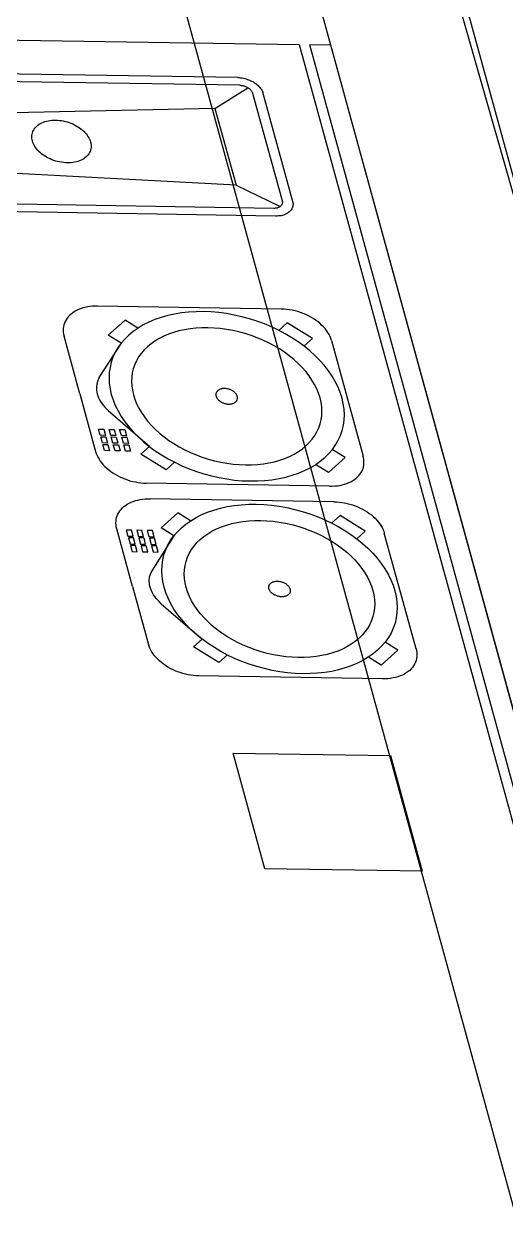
# Model space of a CAD drawing. Extents: x -68 to 264, y 51 to 115.
# Drawn here: x 219.598 to 220.127, y 73.486 to 74.805 of the extents above; entities that cross this region are included whole.
import ezdxf

# ---------------------------------------------------------------- set-up
doc = ezdxf.new("R2010")
doc.units = 0
doc.linetypes.add('HIDDEN', pattern=[9.525, 6.35, -3.175])
doc.layers.get('0').update_dxf_attribs({"linetype": 'CONTINUOUS'})

msp = doc.modelspace()

# ---------------------------------------------------------------- linework, layer by layer
for p, q in [((219.5354, 76.2381), (220.6392, 72.2121)), ((220.262, 74.1734), (219.6732, 76.2359)), ((219.2211, 74.7936), (219.9001, 74.7826)), ((219.9001, 74.7826), (220.469, 72.7073)), ((220.4805, 72.7071), (219.9116, 74.7824)), ((219.9346, 74.782), (219.9116, 74.7824)), ((220.5036, 72.7067), (219.9346, 74.782)), ((219.8326, 74.7463), (219.3377, 74.7544)), ((219.8349, 74.7379), (219.34, 74.7459)), ((219.8326, 74.7463), (219.8341, 74.7463)), ((219.8341, 74.7463), (219.8356, 74.7462)), ((219.8356, 74.7462), (219.8372, 74.746)), ((219.8372, 74.746), (219.8387, 74.7457)), ((219.8387, 74.7457), (219.8402, 74.7453)), ((219.8402, 74.7453), (219.8417, 74.7449)), ((219.8417, 74.7449), (219.8432, 74.7444)), ((219.8432, 74.7444), (219.8447, 74.7439)), ((219.8447, 74.7439), (219.8462, 74.7433)), ((219.8462, 74.7433), (219.8476, 74.7426)), ((219.8476, 74.7426), (219.8489, 74.7419)), ((219.8489, 74.7419), (219.8502, 74.7411)), ((219.8075, 74.7124), (219.8437, 74.7353)), ((219.8349, 74.7379), (219.8357, 74.7379)), ((219.8357, 74.7379), (219.8364, 74.7378)), ((219.8364, 74.7378), (219.8372, 74.7377)), ((219.8372, 74.7377), (219.838, 74.7376)), ((219.838, 74.7376), (219.8387, 74.7374)), ((219.8387, 74.7374), (219.8395, 74.7372)), ((219.8395, 74.7372), (219.8402, 74.7369)), ((219.8402, 74.7369), (219.841, 74.7367)), ((219.841, 74.7367), (219.8417, 74.7364)), ((219.8417, 74.7364), (219.8424, 74.736)), ((219.8424, 74.736), (219.8431, 74.7357)), ((219.8431, 74.7357), (219.8437, 74.7353)), ((219.8437, 74.7353), (219.8444, 74.7349)), ((219.8444, 74.7349), (219.8449, 74.7345)), ((219.8449, 74.7345), (219.8455, 74.734)), ((219.8455, 74.734), (219.846, 74.7335)), ((219.846, 74.7335), (219.8465, 74.733)), ((219.8465, 74.733), (219.847, 74.7325)), ((219.847, 74.7325), (219.8474, 74.732)), ((219.8474, 74.732), (219.8477, 74.7315)), ((219.8477, 74.7315), (219.8481, 74.7309)), ((219.8481, 74.7309), (219.8483, 74.7304)), ((219.8483, 74.7304), (219.8486, 74.7298)), ((219.8486, 74.7298), (219.8487, 74.7293)), ((219.8487, 74.7293), (219.8815, 74.6098)), ((219.8502, 74.7411), (219.8515, 74.7403)), ((219.8515, 74.7403), (219.8527, 74.7395)), ((219.8527, 74.7395), (219.8538, 74.7385)), ((219.8538, 74.7385), (219.8548, 74.7376)), ((219.8548, 74.7376), (219.8558, 74.7366)), ((219.8558, 74.7366), (219.8567, 74.7356)), ((219.8567, 74.7356), (219.8575, 74.7345)), ((219.8575, 74.7345), (219.8583, 74.7335)), ((219.8583, 74.7335), (219.8589, 74.7324)), ((219.8589, 74.7324), (219.8594, 74.7313)), ((219.8594, 74.7313), (219.8599, 74.7302)), ((219.8599, 74.7302), (219.8602, 74.7291)), ((219.8602, 74.7291), (219.8931, 74.6092)), ((219.8075, 74.7124), (219.4018, 74.7038)), ((219.8075, 74.7124), (219.8306, 74.6282)), ((219.6081, 74.6883), (219.6089, 74.6896)), ((219.6089, 74.6896), (219.6097, 74.6908)), ((219.6097, 74.6908), (219.6107, 74.692)), ((219.6107, 74.692), (219.6119, 74.6931)), ((219.6119, 74.6931), (219.6131, 74.6941)), ((219.6131, 74.6941), (219.6144, 74.6951)), ((219.6144, 74.6951), (219.6159, 74.6959)), ((219.6159, 74.6959), (219.6174, 74.6967)), ((219.6174, 74.6967), (219.6191, 74.6974)), ((219.6191, 74.6974), (219.6208, 74.698)), ((219.6208, 74.698), (219.6226, 74.6985)), ((219.6226, 74.6985), (219.6245, 74.6989)), ((219.6245, 74.6989), (219.6264, 74.6993)), ((219.6264, 74.6993), (219.6284, 74.6995)), ((219.6284, 74.6995), (219.6305, 74.6996)), ((219.6305, 74.6996), (219.6325, 74.6996)), ((219.6325, 74.6996), (219.6346, 74.6995)), ((219.6346, 74.6995), (219.6368, 74.6993)), ((219.6368, 74.6993), (219.6389, 74.6991)), ((219.6389, 74.6991), (219.641, 74.6987)), ((219.641, 74.6987), (219.6431, 74.6982)), ((219.6431, 74.6982), (219.6452, 74.6976)), ((219.6452, 74.6976), (219.6473, 74.697)), ((219.6473, 74.697), (219.6494, 74.6962)), ((219.6494, 74.6962), (219.6514, 74.6954)), ((219.6514, 74.6954), (219.6533, 74.6944)), ((219.6533, 74.6944), (219.6552, 74.6934)), ((219.6552, 74.6934), (219.657, 74.6924)), ((219.657, 74.6924), (219.6587, 74.6912)), ((219.6587, 74.6912), (219.6604, 74.69)), ((219.6604, 74.69), (219.6619, 74.6888)), ((219.6064, 74.6813), (219.6065, 74.6827)), ((219.6065, 74.6797), (219.6064, 74.6813)), ((219.6065, 74.6827), (219.6067, 74.6842)), ((219.6067, 74.6782), (219.6065, 74.6797)), ((219.6067, 74.6842), (219.607, 74.6856)), ((219.607, 74.6767), (219.6067, 74.6782)), ((219.607, 74.6856), (219.6075, 74.687)), ((219.6075, 74.6752), (219.607, 74.6767)), ((219.6075, 74.687), (219.6081, 74.6883)), ((219.6619, 74.6888), (219.6634, 74.6874)), ((219.6634, 74.6874), (219.6647, 74.6861)), ((219.6647, 74.6861), (219.666, 74.6847)), ((219.666, 74.6847), (219.6671, 74.6832)), ((219.6671, 74.6832), (219.6681, 74.6817)), ((219.6681, 74.6817), (219.669, 74.6802)), ((219.669, 74.6802), (219.6698, 74.6787)), ((219.6698, 74.6787), (219.6704, 74.6772)), ((219.6704, 74.6772), (219.6709, 74.6757)), ((219.6081, 74.6736), (219.6075, 74.6752)), ((219.6089, 74.6721), (219.6081, 74.6736)), ((219.6098, 74.6706), (219.6089, 74.6721)), ((219.6108, 74.6691), (219.6098, 74.6706)), ((219.6119, 74.6677), (219.6108, 74.6691)), ((219.6132, 74.6663), (219.6119, 74.6677)), ((219.6145, 74.6649), (219.6132, 74.6663)), ((219.616, 74.6636), (219.6145, 74.6649)), ((219.6175, 74.6623), (219.616, 74.6636)), ((219.6691, 74.6627), (219.6682, 74.6615)), ((219.6698, 74.664), (219.6691, 74.6627)), ((219.6704, 74.6653), (219.6698, 74.664)), ((219.6709, 74.6667), (219.6704, 74.6653)), ((219.6709, 74.6757), (219.6712, 74.6741)), ((219.6712, 74.6682), (219.6709, 74.6667)), ((219.6712, 74.6741), (219.6714, 74.6726)), ((219.6714, 74.6696), (219.6712, 74.6682)), ((219.6714, 74.6726), (219.6715, 74.6711)), ((219.6715, 74.6711), (219.6714, 74.6696)), ((219.8306, 74.6282), (219.4165, 74.6501)), ((219.6192, 74.6611), (219.6175, 74.6623)), ((219.6209, 74.66), (219.6192, 74.6611)), ((219.6227, 74.6589), (219.6209, 74.66)), ((219.6246, 74.6579), (219.6227, 74.6589)), ((219.6266, 74.657), (219.6246, 74.6579)), ((219.6285, 74.6561), (219.6266, 74.657)), ((219.6306, 74.6554), (219.6285, 74.6561)), ((219.6327, 74.6547), (219.6306, 74.6554)), ((219.6348, 74.6542), (219.6327, 74.6547)), ((219.6369, 74.6537), (219.6348, 74.6542)), ((219.639, 74.6533), (219.6369, 74.6537)), ((219.6411, 74.653), (219.639, 74.6533)), ((219.6433, 74.6528), (219.6411, 74.653)), ((219.6454, 74.6527), (219.6433, 74.6528)), ((219.6474, 74.6528), (219.6454, 74.6527)), ((219.6495, 74.6529), (219.6474, 74.6528)), ((219.6515, 74.6531), (219.6495, 74.6529)), ((219.6534, 74.6534), (219.6515, 74.6531)), ((219.6553, 74.6538), (219.6534, 74.6534)), ((219.6571, 74.6543), (219.6553, 74.6538)), ((219.6588, 74.6549), (219.6571, 74.6543)), ((219.6605, 74.6556), (219.6588, 74.6549)), ((219.662, 74.6564), (219.6605, 74.6556)), ((219.6635, 74.6573), (219.662, 74.6564)), ((219.6648, 74.6582), (219.6635, 74.6573)), ((219.6661, 74.6592), (219.6648, 74.6582)), ((219.6672, 74.6603), (219.6661, 74.6592)), ((219.6682, 74.6615), (219.6672, 74.6603)), ((219.8306, 74.6282), (219.8791, 74.6047)), ((219.8721, 74.6027), (219.3783, 74.6107)), ((219.8815, 74.6098), (219.8815, 74.6093)), ((219.8744, 74.5943), (219.3792, 74.6023)), ((219.8728, 74.6027), (219.8721, 74.6027)), ((219.8735, 74.6028), (219.8728, 74.6027)), ((219.8743, 74.6028), (219.8735, 74.6028)), ((219.875, 74.603), (219.8743, 74.6028)), ((219.8756, 74.6031), (219.875, 74.603)), ((219.8763, 74.6033), (219.8756, 74.6031)), ((219.8769, 74.6035), (219.8763, 74.6033)), ((219.8775, 74.6037), (219.8769, 74.6035)), ((219.8781, 74.604), (219.8775, 74.6037)), ((219.8786, 74.6043), (219.8781, 74.604)), ((219.8791, 74.6047), (219.8786, 74.6043)), ((219.8795, 74.605), (219.8791, 74.6047)), ((219.8799, 74.6054), (219.8795, 74.605)), ((219.8803, 74.6059), (219.8799, 74.6054)), ((219.8806, 74.6063), (219.8803, 74.6059)), ((219.8809, 74.6068), (219.8806, 74.6063)), ((219.8811, 74.6072), (219.8809, 74.6068)), ((219.8813, 74.6077), (219.8811, 74.6072)), ((219.8814, 74.6082), (219.8813, 74.6077)), ((219.8815, 74.6088), (219.8814, 74.6082)), ((219.8815, 74.6093), (219.8815, 74.6088)), ((219.8862, 74.5968), (219.8851, 74.5963)), ((219.8872, 74.5974), (219.8862, 74.5968)), ((219.8882, 74.5981), (219.8872, 74.5974)), ((219.8891, 74.5988), (219.8882, 74.5981)), ((219.8899, 74.5995), (219.8891, 74.5988)), ((219.8906, 74.6003), (219.8899, 74.5995)), ((219.8913, 74.6012), (219.8906, 74.6003)), ((219.8918, 74.6021), (219.8913, 74.6012)), ((219.8923, 74.603), (219.8918, 74.6021)), ((219.8927, 74.604), (219.8923, 74.603)), ((219.893, 74.605), (219.8927, 74.604)), ((219.8931, 74.606), (219.893, 74.605)), ((219.8931, 74.6092), (219.8932, 74.6081)), ((219.8932, 74.607), (219.8931, 74.606)), ((219.8932, 74.6081), (219.8932, 74.607)), ((219.8759, 74.5943), (219.8744, 74.5943)), ((219.8773, 74.5944), (219.8759, 74.5943)), ((219.8787, 74.5945), (219.8773, 74.5944)), ((219.8801, 74.5947), (219.8787, 74.5945)), ((219.8814, 74.595), (219.8801, 74.5947)), ((219.8827, 74.5954), (219.8814, 74.595)), ((219.8839, 74.5958), (219.8827, 74.5954)), ((219.8851, 74.5963), (219.8839, 74.5958)), ((219.6576, 74.4916), (219.6554, 74.4905)), ((219.6599, 74.4925), (219.6576, 74.4916)), ((219.6623, 74.4933), (219.6599, 74.4925)), ((219.6648, 74.494), (219.6623, 74.4933)), ((219.6675, 74.4945), (219.6648, 74.494)), ((219.6702, 74.4949), (219.6675, 74.4945)), ((219.6729, 74.4952), (219.6702, 74.4949)), ((219.6757, 74.4954), (219.6729, 74.4952)), ((219.6786, 74.4954), (219.6757, 74.4954)), ((219.8801, 74.4921), (219.6786, 74.4954)), ((219.8831, 74.492), (219.8801, 74.4921)), ((219.8862, 74.4917), (219.8831, 74.492)), ((219.8893, 74.4913), (219.8862, 74.4917)), ((219.8923, 74.4908), (219.8893, 74.4913)), ((219.6431, 74.4785), (219.6423, 74.4767)), ((219.644, 74.4803), (219.6431, 74.4785)), ((219.6452, 74.4821), (219.644, 74.4803)), ((219.6465, 74.4837), (219.6452, 74.4821)), ((219.648, 74.4853), (219.6465, 74.4837)), ((219.6496, 74.4867), (219.648, 74.4853)), ((219.6514, 74.4881), (219.6496, 74.4867)), ((219.6533, 74.4894), (219.6514, 74.4881)), ((219.6554, 74.4905), (219.6533, 74.4894)), ((219.7088, 74.48), (219.6904, 74.4635)), ((219.7229, 74.4712), (219.7088, 74.48)), ((219.7415, 74.4806), (219.735, 74.4779)), ((219.7484, 74.483), (219.7415, 74.4806)), ((219.7556, 74.485), (219.7484, 74.483)), ((219.763, 74.4867), (219.7556, 74.485)), ((219.7707, 74.4879), (219.763, 74.4867)), ((219.7786, 74.4888), (219.7707, 74.4879)), ((219.7867, 74.4892), (219.7786, 74.4888)), ((219.7949, 74.4893), (219.7867, 74.4892)), ((219.8033, 74.489), (219.7949, 74.4893)), ((219.8117, 74.4882), (219.8033, 74.489)), ((219.8201, 74.4871), (219.8117, 74.4882)), ((219.8286, 74.4856), (219.8201, 74.4871)), ((219.837, 74.4837), (219.8286, 74.4856)), ((219.8453, 74.4814), (219.837, 74.4837)), ((219.8536, 74.4788), (219.8453, 74.4814)), ((219.8617, 74.4758), (219.8536, 74.4788)), ((219.8954, 74.4901), (219.8923, 74.4908)), ((219.8984, 74.4893), (219.8954, 74.4901)), ((219.9014, 74.4883), (219.8984, 74.4893)), ((219.9044, 74.4872), (219.9014, 74.4883)), ((219.9073, 74.486), (219.9044, 74.4872)), ((219.9101, 74.4847), (219.9073, 74.486)), ((219.9128, 74.4832), (219.9101, 74.4847)), ((219.9154, 74.4817), (219.9128, 74.4832)), ((219.9179, 74.48), (219.9154, 74.4817)), ((219.9203, 74.4783), (219.9179, 74.48)), ((219.9225, 74.4765), (219.9203, 74.4783)), ((219.641, 74.4707), (219.6409, 74.4686)), ((219.6409, 74.4686), (219.641, 74.4666)), ((219.6412, 74.4727), (219.641, 74.4707)), ((219.641, 74.4666), (219.6413, 74.4644)), ((219.6416, 74.4747), (219.6412, 74.4727)), ((219.6423, 74.4767), (219.6416, 74.4747)), ((219.7177, 74.4676), (219.7128, 74.4635)), ((219.7231, 74.4713), (219.7177, 74.4676)), ((219.7288, 74.4748), (219.7231, 74.4713)), ((219.735, 74.4779), (219.7288, 74.4748)), ((219.7621, 74.4665), (219.7566, 74.4645)), ((219.7679, 74.4681), (219.7621, 74.4665)), ((219.774, 74.4694), (219.7679, 74.4681)), ((219.7802, 74.4704), (219.774, 74.4694)), ((219.7866, 74.4711), (219.7802, 74.4704)), ((219.7931, 74.4715), (219.7866, 74.4711)), ((219.7998, 74.4715), (219.7931, 74.4715)), ((219.8065, 74.4713), (219.7998, 74.4715)), ((219.8133, 74.4707), (219.8065, 74.4713)), ((219.8202, 74.4698), (219.8133, 74.4707)), ((219.827, 74.4685), (219.8202, 74.4698)), ((219.8338, 74.467), (219.827, 74.4685)), ((219.8406, 74.4652), (219.8338, 74.467)), ((219.8472, 74.463), (219.8406, 74.4652)), ((219.8696, 74.4725), (219.8617, 74.4758)), ((219.8773, 74.4688), (219.8696, 74.4725)), ((219.8847, 74.4649), (219.8773, 74.4688)), ((219.8869, 74.4771), (219.8775, 74.4687)), ((219.8919, 74.4606), (219.8847, 74.4649)), ((219.9145, 74.4599), (219.8869, 74.4771)), ((219.9246, 74.4746), (219.9225, 74.4765)), ((219.9266, 74.4726), (219.9246, 74.4746)), ((219.9284, 74.4706), (219.9266, 74.4726)), ((219.93, 74.4685), (219.9284, 74.4706)), ((219.9315, 74.4663), (219.93, 74.4685)), ((219.9327, 74.4642), (219.9315, 74.4663)), ((219.6413, 74.4644), (219.6418, 74.4623)), ((219.6592, 74.3989), (219.6418, 74.4623)), ((219.6805, 74.4168), (219.7047, 74.4545)), ((219.7045, 74.4547), (219.6904, 74.4635)), ((219.7044, 74.4545), (219.7009, 74.4497)), ((219.7084, 74.4592), (219.7044, 74.4545)), ((219.7128, 74.4635), (219.7084, 74.4592)), ((219.7373, 74.454), (219.7333, 74.4507)), ((219.7416, 74.457), (219.7373, 74.454)), ((219.7463, 74.4598), (219.7416, 74.457)), ((219.7513, 74.4623), (219.7463, 74.4598)), ((219.7566, 74.4645), (219.7513, 74.4623)), ((219.8538, 74.4606), (219.8472, 74.463)), ((219.8602, 74.4579), (219.8538, 74.4606)), ((219.8664, 74.455), (219.8602, 74.4579)), ((219.8725, 74.4518), (219.8664, 74.455)), ((219.8783, 74.4483), (219.8725, 74.4518)), ((219.8988, 74.4561), (219.8919, 74.4606)), ((219.9054, 74.4513), (219.8988, 74.4561)), ((219.9145, 74.4599), (219.9052, 74.4514)), ((219.9338, 74.462), (219.9327, 74.4642)), ((219.9347, 74.4598), (219.9338, 74.462)), ((219.9354, 74.4576), (219.9347, 74.4598)), ((219.9354, 74.4576), (219.9702, 74.3307)), ((219.6955, 74.4393), (219.6936, 74.4338)), ((219.698, 74.4446), (219.6955, 74.4393)), ((219.7009, 74.4497), (219.698, 74.4446)), ((219.7237, 74.4395), (219.7213, 74.4354)), ((219.7265, 74.4434), (219.7237, 74.4395)), ((219.7297, 74.4472), (219.7265, 74.4434)), ((219.7333, 74.4507), (219.7297, 74.4472)), ((219.8838, 74.4447), (219.8783, 74.4483)), ((219.8891, 74.4408), (219.8838, 74.4447)), ((219.8941, 74.4367), (219.8891, 74.4408)), ((219.9115, 74.4463), (219.9054, 74.4513)), ((219.9173, 74.441), (219.9115, 74.4463)), ((219.9227, 74.4356), (219.9173, 74.441)), ((219.6923, 74.4281), (219.6914, 74.4224)), ((219.6936, 74.4338), (219.6923, 74.4281)), ((219.7178, 74.4266), (219.7167, 74.4221)), ((219.7194, 74.4311), (219.7178, 74.4266)), ((219.7213, 74.4354), (219.7194, 74.4311)), ((219.8988, 74.4325), (219.8941, 74.4367)), ((219.9032, 74.4281), (219.8988, 74.4325)), ((219.9072, 74.4236), (219.9032, 74.4281)), ((219.9277, 74.43), (219.9227, 74.4356)), ((219.9321, 74.4242), (219.9277, 74.43)), ((219.6787, 74.4131), (219.6781, 74.4112)), ((219.6795, 74.415), (219.6787, 74.4131)), ((219.6805, 74.4168), (219.6795, 74.415)), ((219.6914, 74.4224), (219.6912, 74.4165)), ((219.6912, 74.4165), (219.6915, 74.4105)), ((219.7161, 74.4174), (219.7158, 74.4126)), ((219.7158, 74.4126), (219.7161, 74.4078)), ((219.7167, 74.4221), (219.7161, 74.4174)), ((219.9108, 74.4189), (219.9072, 74.4236)), ((219.914, 74.4142), (219.9108, 74.4189)), ((219.9169, 74.4093), (219.914, 74.4142)), ((219.9361, 74.4184), (219.9321, 74.4242)), ((219.9396, 74.4124), (219.9361, 74.4184)), ((219.9426, 74.4064), (219.9396, 74.4124)), ((219.6592, 74.3989), (219.6765, 74.3355)), ((219.6777, 74.4092), (219.6774, 74.4072)), ((219.6774, 74.4072), (219.6774, 74.4052)), ((219.6774, 74.4052), (219.6775, 74.4031)), ((219.6775, 74.4031), (219.6778, 74.401)), ((219.6781, 74.4112), (219.6777, 74.4092)), ((219.6778, 74.401), (219.6783, 74.3989)), ((219.6783, 74.3989), (219.6789, 74.3968)), ((219.6915, 74.4105), (219.6923, 74.4044)), ((219.6923, 74.4044), (219.6937, 74.3984)), ((219.7161, 74.4078), (219.7168, 74.4029)), ((219.7168, 74.4029), (219.7179, 74.398)), ((219.8086, 74.3992), (219.8085, 74.3987)), ((219.8087, 74.3997), (219.8086, 74.3992)), ((219.8089, 74.4002), (219.8087, 74.3997)), ((219.8091, 74.4007), (219.8089, 74.4002)), ((219.8094, 74.4012), (219.8091, 74.4007)), ((219.8097, 74.4017), (219.8094, 74.4012)), ((219.8101, 74.4021), (219.8097, 74.4017)), ((219.8105, 74.4025), (219.8101, 74.4021)), ((219.8109, 74.4028), (219.8105, 74.4025)), ((219.8114, 74.4032), (219.8109, 74.4028)), ((219.812, 74.4035), (219.8114, 74.4032)), ((219.8125, 74.4038), (219.812, 74.4035)), ((219.8131, 74.404), (219.8125, 74.4038)), ((219.8138, 74.4043), (219.8131, 74.404)), ((219.8144, 74.4045), (219.8138, 74.4043)), ((219.8151, 74.4046), (219.8144, 74.4045)), ((219.8158, 74.4047), (219.8151, 74.4046)), ((219.8165, 74.4048), (219.8158, 74.4047)), ((219.8173, 74.4048), (219.8165, 74.4048)), ((219.818, 74.4048), (219.8173, 74.4048)), ((219.8188, 74.4048), (219.818, 74.4048)), ((219.8196, 74.4047), (219.8188, 74.4048)), ((219.8204, 74.4046), (219.8196, 74.4047)), ((219.8211, 74.4045), (219.8204, 74.4046)), ((219.8219, 74.4043), (219.8211, 74.4045)), ((219.8227, 74.4041), (219.8219, 74.4043)), ((219.8234, 74.4039), (219.8227, 74.4041)), ((219.8242, 74.4036), (219.8234, 74.4039)), ((219.8249, 74.4033), (219.8242, 74.4036)), ((219.8256, 74.403), (219.8249, 74.4033)), ((219.8263, 74.4026), (219.8256, 74.403)), ((219.827, 74.4022), (219.8263, 74.4026)), ((219.8276, 74.4018), (219.827, 74.4022)), ((219.8282, 74.4014), (219.8276, 74.4018)), ((219.8288, 74.4009), (219.8282, 74.4014)), ((219.8293, 74.4004), (219.8288, 74.4009)), ((219.8298, 74.3999), (219.8293, 74.4004)), ((219.8302, 74.3994), (219.8298, 74.3999)), ((219.8307, 74.3989), (219.8302, 74.3994)), ((219.831, 74.3983), (219.8307, 74.3989)), ((219.9193, 74.4045), (219.9169, 74.4093)), ((219.9213, 74.3996), (219.9193, 74.4045)), ((219.9229, 74.3946), (219.9213, 74.3996)), ((219.9451, 74.4003), (219.9426, 74.4064)), ((219.947, 74.3942), (219.9451, 74.4003)), ((219.6789, 74.3968), (219.6798, 74.3947)), ((219.6798, 74.3947), (219.6808, 74.3926)), ((219.6808, 74.3926), (219.682, 74.3905)), ((219.682, 74.3905), (219.6833, 74.3884)), ((219.6833, 74.3884), (219.6848, 74.3864)), ((219.6848, 74.3864), (219.6865, 74.3845)), ((219.6937, 74.3984), (219.6957, 74.3923)), ((219.6957, 74.3923), (219.6981, 74.3862)), ((219.6981, 74.3862), (219.7011, 74.3802)), ((219.7179, 74.398), (219.7195, 74.393)), ((219.7195, 74.393), (219.7215, 74.3881)), ((219.7215, 74.3881), (219.7239, 74.3832)), ((219.8085, 74.3987), (219.8085, 74.3982)), ((219.8085, 74.3982), (219.8085, 74.3976)), ((219.8085, 74.3976), (219.8086, 74.397)), ((219.8086, 74.397), (219.8087, 74.3965)), ((219.8087, 74.3965), (219.8089, 74.3959)), ((219.8089, 74.3959), (219.8091, 74.3954)), ((219.8091, 74.3954), (219.8094, 74.3948)), ((219.8094, 74.3948), (219.8097, 74.3943)), ((219.8097, 74.3943), (219.8101, 74.3937)), ((219.8101, 74.3937), (219.8105, 74.3932)), ((219.8105, 74.3932), (219.811, 74.3927)), ((219.811, 74.3927), (219.8115, 74.3922)), ((219.8115, 74.3922), (219.812, 74.3917)), ((219.812, 74.3917), (219.8126, 74.3912)), ((219.8126, 74.3912), (219.8132, 74.3908)), ((219.8132, 74.3908), (219.8138, 74.3904)), ((219.8138, 74.3904), (219.8145, 74.39)), ((219.8145, 74.39), (219.8152, 74.3896)), ((219.8152, 74.3896), (219.8159, 74.3893)), ((219.8159, 74.3893), (219.8166, 74.389)), ((219.8166, 74.389), (219.8173, 74.3887)), ((219.8173, 74.3887), (219.8181, 74.3885)), ((219.8181, 74.3885), (219.8189, 74.3883)), ((219.8189, 74.3883), (219.8196, 74.3881)), ((219.8196, 74.3881), (219.8204, 74.388)), ((219.8204, 74.388), (219.8212, 74.3878)), ((219.8212, 74.3878), (219.822, 74.3878)), ((219.822, 74.3878), (219.8227, 74.3878)), ((219.8227, 74.3878), (219.8235, 74.3878)), ((219.8235, 74.3878), (219.8242, 74.3878)), ((219.8242, 74.3878), (219.8249, 74.3879)), ((219.8249, 74.3879), (219.8257, 74.388)), ((219.8257, 74.388), (219.8263, 74.3881)), ((219.8263, 74.3881), (219.827, 74.3883)), ((219.827, 74.3883), (219.8276, 74.3885)), ((219.8276, 74.3885), (219.8282, 74.3888)), ((219.8282, 74.3888), (219.8288, 74.3891)), ((219.8288, 74.3891), (219.8293, 74.3894)), ((219.8293, 74.3894), (219.8298, 74.3897)), ((219.8298, 74.3897), (219.8303, 74.3901)), ((219.8303, 74.3901), (219.8307, 74.3905)), ((219.8307, 74.3905), (219.831, 74.3909)), ((219.8313, 74.3978), (219.831, 74.3983)), ((219.831, 74.3909), (219.8314, 74.3914)), ((219.8316, 74.3972), (219.8313, 74.3978)), ((219.8314, 74.3914), (219.8316, 74.3919)), ((219.8318, 74.3967), (219.8316, 74.3972)), ((219.8316, 74.3919), (219.8319, 74.3923)), ((219.832, 74.3961), (219.8318, 74.3967)), ((219.8319, 74.3923), (219.832, 74.3929)), ((219.8322, 74.3956), (219.832, 74.3961)), ((219.832, 74.3929), (219.8322, 74.3934)), ((219.8322, 74.395), (219.8322, 74.3956)), ((219.8323, 74.3944), (219.8322, 74.395)), ((219.8322, 74.3939), (219.8323, 74.3944)), ((219.8322, 74.3934), (219.8322, 74.3939)), ((219.924, 74.3897), (219.9229, 74.3946)), ((219.9247, 74.3848), (219.924, 74.3897)), ((219.9484, 74.3882), (219.947, 74.3942)), ((219.9493, 74.3821), (219.9484, 74.3882)), ((219.6865, 74.3845), (219.6883, 74.3826)), ((219.6883, 74.3826), (219.6902, 74.3807)), ((219.6902, 74.3807), (219.7359, 74.3411)), ((219.7011, 74.3802), (219.7046, 74.3742)), ((219.7046, 74.3742), (219.7086, 74.3683)), ((219.7239, 74.3832), (219.7267, 74.3784)), ((219.7267, 74.3784), (219.73, 74.3737)), ((219.73, 74.3737), (219.7336, 74.369)), ((219.9241, 74.3705), (219.9247, 74.3752)), ((219.9249, 74.38), (219.9247, 74.3848)), ((219.9247, 74.3752), (219.9249, 74.38)), ((219.9496, 74.3761), (219.9493, 74.3821)), ((219.9493, 74.3702), (219.9496, 74.3761)), ((219.6816, 74.3535), (219.6798, 74.3602)), ((219.6798, 74.3602), (219.6854, 74.3601)), ((219.6854, 74.3601), (219.6872, 74.3534)), ((219.6931, 74.3533), (219.6913, 74.36)), ((219.6913, 74.36), (219.6969, 74.36)), ((219.6969, 74.36), (219.6987, 74.3532)), ((219.7047, 74.3531), (219.7028, 74.3599)), ((219.7028, 74.3599), (219.7084, 74.3598)), ((219.7084, 74.3598), (219.7102, 74.353)), ((219.7086, 74.3683), (219.7131, 74.3626)), ((219.7131, 74.3626), (219.718, 74.357)), ((219.7336, 74.369), (219.7376, 74.3645)), ((219.7376, 74.3645), (219.7419, 74.3601)), ((219.7419, 74.3601), (219.7466, 74.3559)), ((219.9194, 74.3572), (219.9214, 74.3615)), ((219.9214, 74.3615), (219.923, 74.366)), ((219.923, 74.366), (219.9241, 74.3705)), ((219.9472, 74.3588), (219.9485, 74.3645)), ((219.9485, 74.3645), (219.9493, 74.3702)), ((219.6872, 74.3534), (219.6816, 74.3535)), ((219.6839, 74.3451), (219.6821, 74.3518)), ((219.6821, 74.3518), (219.6877, 74.3517)), ((219.6877, 74.3517), (219.6895, 74.345)), ((219.6987, 74.3532), (219.6931, 74.3533)), ((219.6955, 74.3449), (219.6936, 74.3516)), ((219.6936, 74.3516), (219.6992, 74.3515)), ((219.6992, 74.3515), (219.701, 74.3448)), ((219.7102, 74.353), (219.7047, 74.3531)), ((219.707, 74.3447), (219.7051, 74.3514)), ((219.7051, 74.3514), (219.7107, 74.3513)), ((219.7107, 74.3513), (219.7126, 74.3446)), ((219.718, 74.357), (219.7234, 74.3516)), ((219.7234, 74.3516), (219.7292, 74.3463)), ((219.7292, 74.3463), (219.7354, 74.3413)), ((219.7466, 74.3559), (219.7516, 74.3518)), ((219.7516, 74.3518), (219.7569, 74.3479)), ((219.7569, 74.3479), (219.7625, 74.3443)), ((219.911, 74.3454), (219.9142, 74.3492)), ((219.9142, 74.3492), (219.917, 74.3531)), ((219.917, 74.3531), (219.9194, 74.3572)), ((219.9399, 74.3429), (219.9428, 74.348)), ((219.9428, 74.348), (219.9453, 74.3533)), ((219.9453, 74.3533), (219.9472, 74.3588)), ((219.6765, 74.3355), (219.6772, 74.3334)), ((219.6772, 74.3334), (219.678, 74.3313)), ((219.6895, 74.345), (219.6839, 74.3451)), ((219.6862, 74.3366), (219.6844, 74.3433)), ((219.6844, 74.3433), (219.69, 74.3432)), ((219.6918, 74.3365), (219.6862, 74.3366)), ((219.69, 74.3432), (219.6918, 74.3365)), ((219.701, 74.3448), (219.6955, 74.3449)), ((219.6978, 74.3364), (219.6959, 74.3431)), ((219.6959, 74.3431), (219.7015, 74.343)), ((219.7034, 74.3363), (219.6978, 74.3364)), ((219.7015, 74.343), (219.7034, 74.3363)), ((219.7126, 74.3446), (219.707, 74.3447)), ((219.7093, 74.3362), (219.7074, 74.3429)), ((219.7074, 74.3429), (219.713, 74.3429)), ((219.7149, 74.3361), (219.7093, 74.3362)), ((219.713, 74.3429), (219.7149, 74.3361)), ((219.7356, 74.3412), (219.7262, 74.3327)), ((219.7354, 74.3413), (219.7419, 74.3365)), ((219.7419, 74.3365), (219.7488, 74.332)), ((219.7625, 74.3443), (219.7683, 74.3408)), ((219.7683, 74.3408), (219.7743, 74.3376)), ((219.7743, 74.3376), (219.7806, 74.3346)), ((219.7806, 74.3346), (219.787, 74.332)), ((219.8945, 74.3328), (219.8991, 74.3356)), ((219.8991, 74.3356), (219.9035, 74.3386)), ((219.9035, 74.3386), (219.9074, 74.3419)), ((219.9074, 74.3419), (219.911, 74.3454)), ((219.928, 74.3291), (219.9324, 74.3334)), ((219.9324, 74.3334), (219.9364, 74.338)), ((219.9504, 74.3291), (219.9363, 74.3379)), ((219.9364, 74.338), (219.9399, 74.3429)), ((219.678, 74.3313), (219.6791, 74.3291)), ((219.6791, 74.3291), (219.6803, 74.3271)), ((219.6803, 74.3271), (219.6816, 74.325)), ((219.6816, 74.325), (219.6832, 74.323)), ((219.6832, 74.323), (219.6849, 74.321)), ((219.6849, 74.321), (219.6867, 74.3191)), ((219.7539, 74.3154), (219.7262, 74.3327)), ((219.7488, 74.332), (219.756, 74.3277)), ((219.7632, 74.3239), (219.7539, 74.3154)), ((219.756, 74.3277), (219.7635, 74.3238)), ((219.7635, 74.3238), (219.7712, 74.3201)), ((219.7712, 74.3201), (219.7791, 74.3168)), ((219.787, 74.332), (219.7935, 74.3295)), ((219.7935, 74.3295), (219.8002, 74.3274)), ((219.8002, 74.3274), (219.807, 74.3256)), ((219.807, 74.3256), (219.8138, 74.324)), ((219.8138, 74.324), (219.8206, 74.3228)), ((219.8206, 74.3228), (219.8274, 74.3219)), ((219.8274, 74.3219), (219.8342, 74.3213)), ((219.8342, 74.3213), (219.841, 74.321)), ((219.841, 74.321), (219.8477, 74.3211)), ((219.8477, 74.3211), (219.8542, 74.3215)), ((219.8542, 74.3215), (219.8606, 74.3222)), ((219.8606, 74.3222), (219.8668, 74.3232)), ((219.8668, 74.3232), (219.8728, 74.3245)), ((219.8728, 74.3245), (219.8786, 74.3261)), ((219.8786, 74.3261), (219.8842, 74.3281)), ((219.8842, 74.3281), (219.8895, 74.3303)), ((219.8895, 74.3303), (219.8945, 74.3328)), ((219.9119, 74.3178), (219.9177, 74.3212)), ((219.9177, 74.3212), (219.9231, 74.325)), ((219.932, 74.3126), (219.9179, 74.3214)), ((219.9231, 74.325), (219.928, 74.3291)), ((219.9504, 74.3291), (219.932, 74.3126)), ((219.9707, 74.3286), (219.9702, 74.3307)), ((219.9704, 74.3183), (219.9708, 74.3203)), ((219.971, 74.3265), (219.9707, 74.3286)), ((219.9708, 74.3203), (219.971, 74.3223)), ((219.9711, 74.3244), (219.971, 74.3265)), ((219.971, 74.3223), (219.9711, 74.3244)), ((219.6867, 74.3191), (219.6887, 74.3173)), ((219.6887, 74.3173), (219.6908, 74.3155)), ((219.6908, 74.3155), (219.693, 74.3138)), ((219.693, 74.3138), (219.6953, 74.3121)), ((219.6953, 74.3121), (219.6978, 74.3106)), ((219.6978, 74.3106), (219.7004, 74.3092)), ((219.7004, 74.3092), (219.703, 74.3078)), ((219.703, 74.3078), (219.7057, 74.3066)), ((219.7057, 74.3066), (219.7085, 74.3055)), ((219.7791, 74.3168), (219.7872, 74.3138)), ((219.7872, 74.3138), (219.7954, 74.3111)), ((219.7954, 74.3111), (219.8038, 74.3089)), ((219.8038, 74.3089), (219.8122, 74.307)), ((219.8122, 74.307), (219.8207, 74.3055)), ((219.8778, 74.3059), (219.8852, 74.3076)), ((219.8852, 74.3076), (219.8924, 74.3096)), ((219.8924, 74.3096), (219.8993, 74.312)), ((219.8993, 74.312), (219.9058, 74.3147)), ((219.9058, 74.3147), (219.9119, 74.3178)), ((219.9624, 74.3063), (219.964, 74.3078)), ((219.964, 74.3078), (219.9655, 74.3093)), ((219.9655, 74.3093), (219.9668, 74.311)), ((219.9668, 74.311), (219.968, 74.3127)), ((219.968, 74.3127), (219.969, 74.3145)), ((219.969, 74.3145), (219.9697, 74.3164)), ((219.9697, 74.3164), (219.9704, 74.3183)), ((219.7085, 74.3055), (219.7114, 74.3045)), ((219.7114, 74.3045), (219.7142, 74.3036)), ((219.7142, 74.3036), (219.7172, 74.3028)), ((219.7172, 74.3028), (219.7201, 74.3022)), ((219.7201, 74.3022), (219.7231, 74.3017)), ((219.7231, 74.3017), (219.726, 74.3013)), ((219.726, 74.3013), (219.7289, 74.301)), ((219.7289, 74.301), (219.7318, 74.3009)), ((219.9334, 74.2976), (219.7318, 74.3009)), ((219.8207, 74.3055), (219.8291, 74.3043)), ((219.8291, 74.3043), (219.8375, 74.3036)), ((219.8375, 74.3036), (219.8459, 74.3033)), ((219.8459, 74.3033), (219.8541, 74.3033)), ((219.8541, 74.3033), (219.8622, 74.3038)), ((219.8622, 74.3038), (219.8701, 74.3047)), ((219.8701, 74.3047), (219.8778, 74.3059)), ((219.9334, 74.2976), (219.9363, 74.2977)), ((219.9363, 74.2977), (219.9391, 74.2978)), ((219.9391, 74.2978), (219.9419, 74.2981)), ((219.9419, 74.2981), (219.9446, 74.2985)), ((219.9446, 74.2985), (219.9472, 74.2991)), ((219.9472, 74.2991), (219.9497, 74.2997)), ((219.9497, 74.2997), (219.9521, 74.3005)), ((219.9521, 74.3005), (219.9544, 74.3015)), ((219.9544, 74.3015), (219.9566, 74.3025)), ((219.9566, 74.3025), (219.9587, 74.3037)), ((219.9587, 74.3037), (219.9606, 74.3049)), ((219.9606, 74.3049), (219.9624, 74.3063)), ((219.7155, 74.28), (219.7178, 74.2809)), ((219.7178, 74.2809), (219.7202, 74.2817)), ((219.7202, 74.2817), (219.7227, 74.2824)), ((219.7227, 74.2824), (219.7254, 74.2829)), ((219.7254, 74.2829), (219.7281, 74.2834)), ((219.7281, 74.2834), (219.7308, 74.2836)), ((219.7308, 74.2836), (219.7337, 74.2838)), ((219.7337, 74.2838), (219.7365, 74.2838)), ((219.9381, 74.2805), (219.7365, 74.2838)), ((219.9381, 74.2805), (219.941, 74.2804)), ((219.941, 74.2804), (219.9439, 74.2802)), ((219.9439, 74.2802), (219.9469, 74.2798)), ((219.7002, 74.2651), (219.701, 74.2669)), ((219.701, 74.2669), (219.7019, 74.2687)), ((219.7019, 74.2687), (219.7031, 74.2705)), ((219.7031, 74.2705), (219.7044, 74.2721)), ((219.7044, 74.2721), (219.7059, 74.2737)), ((219.7059, 74.2737), (219.7075, 74.2752)), ((219.7075, 74.2752), (219.7093, 74.2765)), ((219.7093, 74.2765), (219.7112, 74.2778)), ((219.7112, 74.2778), (219.7133, 74.279)), ((219.7133, 74.279), (219.7155, 74.28)), ((219.7667, 74.2684), (219.7483, 74.2519)), ((219.7808, 74.2596), (219.7667, 74.2684)), ((219.7929, 74.2663), (219.7994, 74.269)), ((219.7994, 74.269), (219.8063, 74.2714)), ((219.8063, 74.2714), (219.8135, 74.2734)), ((219.8135, 74.2734), (219.8209, 74.2751)), ((219.8209, 74.2751), (219.8286, 74.2763)), ((219.8286, 74.2763), (219.8365, 74.2772)), ((219.8365, 74.2772), (219.8446, 74.2777)), ((219.8446, 74.2777), (219.8529, 74.2777)), ((219.8529, 74.2777), (219.8612, 74.2774)), ((219.8612, 74.2774), (219.8696, 74.2767)), ((219.8696, 74.2767), (219.8781, 74.2755)), ((219.8781, 74.2755), (219.8865, 74.274)), ((219.8865, 74.274), (219.8949, 74.2721)), ((219.8949, 74.2721), (219.9033, 74.2698)), ((219.9033, 74.2698), (219.9115, 74.2672)), ((219.9115, 74.2672), (219.9196, 74.2642)), ((219.9469, 74.2798), (219.9498, 74.2793)), ((219.9498, 74.2793), (219.9528, 74.2787)), ((219.9528, 74.2787), (219.9557, 74.2779)), ((219.9557, 74.2779), (219.9586, 74.277)), ((219.9586, 74.277), (219.9614, 74.276)), ((219.9614, 74.276), (219.9642, 74.2749)), ((219.9642, 74.2749), (219.9669, 74.2736)), ((219.9669, 74.2736), (219.9696, 74.2723)), ((219.9696, 74.2723), (219.9721, 74.2709)), ((219.9721, 74.2709), (219.9746, 74.2693)), ((219.9746, 74.2693), (219.9769, 74.2677)), ((219.9769, 74.2677), (219.9792, 74.266)), ((219.6988, 74.2571), (219.6989, 74.2591)), ((219.6989, 74.255), (219.6988, 74.2571)), ((219.6989, 74.2591), (219.6991, 74.2612)), ((219.6992, 74.2529), (219.6989, 74.255)), ((219.6991, 74.2612), (219.6995, 74.2631)), ((219.6995, 74.2631), (219.7002, 74.2651)), ((219.7707, 74.2519), (219.7756, 74.256)), ((219.7756, 74.256), (219.781, 74.2597)), ((219.781, 74.2597), (219.7868, 74.2632)), ((219.7868, 74.2632), (219.7929, 74.2663)), ((219.8145, 74.2529), (219.8201, 74.2549)), ((219.8201, 74.2549), (219.8259, 74.2565)), ((219.8259, 74.2565), (219.8319, 74.2578)), ((219.8319, 74.2578), (219.8381, 74.2588)), ((219.8381, 74.2588), (219.8445, 74.2595)), ((219.8445, 74.2595), (219.8511, 74.2599)), ((219.8511, 74.2599), (219.8577, 74.26)), ((219.8577, 74.26), (219.8645, 74.2597)), ((219.8645, 74.2597), (219.8713, 74.2591)), ((219.8713, 74.2591), (219.8781, 74.2582)), ((219.8781, 74.2582), (219.885, 74.257)), ((219.885, 74.257), (219.8918, 74.2554)), ((219.8918, 74.2554), (219.8985, 74.2536)), ((219.9196, 74.2642), (219.9275, 74.2609)), ((219.9275, 74.2609), (219.9352, 74.2572)), ((219.9352, 74.2572), (219.9427, 74.2533)), ((219.9448, 74.2655), (219.9355, 74.2571)), ((219.9725, 74.2483), (219.9448, 74.2655)), ((219.9792, 74.266), (219.9813, 74.2642)), ((219.9813, 74.2642), (219.9832, 74.2624)), ((219.9832, 74.2624), (219.9851, 74.2604)), ((219.9851, 74.2604), (219.9868, 74.2585)), ((219.9868, 74.2585), (219.9883, 74.2565)), ((219.9883, 74.2565), (219.9897, 74.2544)), ((219.9897, 74.2544), (219.9909, 74.2523)), ((219.6997, 74.2507), (219.6992, 74.2529)), ((219.7171, 74.1873), (219.6997, 74.2507)), ((219.7101, 74.2493), (219.712, 74.2426)), ((219.7157, 74.2492), (219.7101, 74.2493)), ((219.712, 74.2426), (219.7176, 74.2425)), ((219.7124, 74.2408), (219.7143, 74.2341)), ((219.718, 74.2408), (219.7124, 74.2408)), ((219.7176, 74.2425), (219.7157, 74.2492)), ((219.7199, 74.234), (219.718, 74.2408)), ((219.7217, 74.2491), (219.7235, 74.2424)), ((219.7272, 74.249), (219.7217, 74.2491)), ((219.7235, 74.2424), (219.7291, 74.2423)), ((219.724, 74.2407), (219.7258, 74.2339)), ((219.7296, 74.2406), (219.724, 74.2407)), ((219.7291, 74.2423), (219.7272, 74.249)), ((219.7314, 74.2338), (219.7296, 74.2406)), ((219.7332, 74.2489), (219.735, 74.2422)), ((219.7388, 74.2488), (219.7332, 74.2489)), ((219.735, 74.2422), (219.7406, 74.2421)), ((219.7384, 74.2046), (219.7627, 74.2432)), ((219.7406, 74.2421), (219.7388, 74.2488)), ((219.7624, 74.2431), (219.7483, 74.2519)), ((219.7588, 74.2381), (219.7623, 74.2429)), ((219.7623, 74.2429), (219.7663, 74.2476)), ((219.7663, 74.2476), (219.7707, 74.2519)), ((219.7913, 74.2391), (219.7952, 74.2424)), ((219.7952, 74.2424), (219.7996, 74.2454)), ((219.7996, 74.2454), (219.8042, 74.2482)), ((219.8042, 74.2482), (219.8092, 74.2507)), ((219.8092, 74.2507), (219.8145, 74.2529)), ((219.8985, 74.2536), (219.9052, 74.2515)), ((219.9052, 74.2515), (219.9117, 74.249)), ((219.9117, 74.249), (219.9181, 74.2463)), ((219.9181, 74.2463), (219.9244, 74.2434)), ((219.9244, 74.2434), (219.9304, 74.2402)), ((219.9427, 74.2533), (219.9499, 74.249)), ((219.9499, 74.249), (219.9568, 74.2445)), ((219.9568, 74.2445), (219.9633, 74.2397)), ((219.9725, 74.2483), (219.9631, 74.2398)), ((219.9909, 74.2523), (219.9919, 74.2502)), ((219.9919, 74.2502), (219.9927, 74.2481)), ((219.9927, 74.2481), (219.9934, 74.246)), ((220.0282, 74.1191), (219.9934, 74.246)), ((219.7143, 74.2341), (219.7199, 74.234)), ((219.7148, 74.2324), (219.7166, 74.2257)), ((219.7204, 74.2323), (219.7148, 74.2324)), ((219.7222, 74.2256), (219.7204, 74.2323)), ((219.7258, 74.2339), (219.7314, 74.2338)), ((219.7263, 74.2322), (219.7281, 74.2255)), ((219.7319, 74.2321), (219.7263, 74.2322)), ((219.7337, 74.2254), (219.7319, 74.2321)), ((219.7355, 74.2405), (219.7373, 74.2337)), ((219.7411, 74.2404), (219.7355, 74.2405)), ((219.7373, 74.2337), (219.7429, 74.2337)), ((219.7378, 74.232), (219.7396, 74.2253)), ((219.7434, 74.2319), (219.7378, 74.232)), ((219.7429, 74.2337), (219.7411, 74.2404)), ((219.7452, 74.2252), (219.7434, 74.2319)), ((219.7515, 74.2222), (219.7534, 74.2277)), ((219.7534, 74.2277), (219.7559, 74.233)), ((219.7559, 74.233), (219.7588, 74.2381)), ((219.7793, 74.2238), (219.7816, 74.2279)), ((219.7816, 74.2279), (219.7845, 74.2318)), ((219.7845, 74.2318), (219.7877, 74.2356)), ((219.7877, 74.2356), (219.7913, 74.2391)), ((219.9304, 74.2402), (219.9362, 74.2367)), ((219.9362, 74.2367), (219.9418, 74.2331)), ((219.9418, 74.2331), (219.9471, 74.2292)), ((219.9471, 74.2292), (219.9521, 74.2251)), ((219.9633, 74.2397), (219.9695, 74.2347)), ((219.9695, 74.2347), (219.9753, 74.2294)), ((219.9753, 74.2294), (219.9807, 74.224)), ((219.7166, 74.2257), (219.7222, 74.2256)), ((219.7281, 74.2255), (219.7337, 74.2254)), ((219.7396, 74.2253), (219.7452, 74.2252)), ((219.7494, 74.2107), (219.7502, 74.2165)), ((219.7502, 74.2165), (219.7515, 74.2222)), ((219.7746, 74.2104), (219.7757, 74.215)), ((219.7757, 74.215), (219.7773, 74.2195)), ((219.7773, 74.2195), (219.7793, 74.2238)), ((219.9521, 74.2251), (219.9568, 74.2209)), ((219.9568, 74.2209), (219.9612, 74.2165)), ((219.9612, 74.2165), (219.9652, 74.2119)), ((219.9807, 74.224), (219.9856, 74.2184)), ((219.9856, 74.2184), (219.9901, 74.2126)), ((219.7361, 74.1991), (219.7367, 74.201)), ((219.7367, 74.201), (219.7375, 74.2028)), ((219.7375, 74.2028), (219.7384, 74.2046)), ((219.7491, 74.2048), (219.7494, 74.2107)), ((219.7494, 74.1989), (219.7491, 74.2048)), ((219.7738, 74.201), (219.774, 74.2058)), ((219.774, 74.1961), (219.7738, 74.201)), ((219.774, 74.2058), (219.7746, 74.2104)), ((219.9652, 74.2119), (219.9688, 74.2073)), ((219.9688, 74.2073), (219.972, 74.2025)), ((219.972, 74.2025), (219.9749, 74.1977)), ((219.9901, 74.2126), (219.9941, 74.2068)), ((219.9941, 74.2068), (219.9976, 74.2008)), ((219.7354, 74.1951), (219.7357, 74.1971)), ((219.7354, 74.193), (219.7354, 74.1951)), ((219.7355, 74.1909), (219.7354, 74.193)), ((219.7358, 74.1888), (219.7355, 74.1909)), ((219.7357, 74.1971), (219.7361, 74.1991)), ((219.7363, 74.1867), (219.7358, 74.1888)), ((219.7502, 74.1928), (219.7494, 74.1989)), ((219.7516, 74.1867), (219.7502, 74.1928)), ((219.7747, 74.1913), (219.774, 74.1961)), ((219.7758, 74.1863), (219.7747, 74.1913)), ((219.8666, 74.1876), (219.8667, 74.1881)), ((219.8667, 74.1881), (219.8669, 74.1886)), ((219.8669, 74.1886), (219.8671, 74.1891)), ((219.8671, 74.1891), (219.8674, 74.1896)), ((219.8674, 74.1896), (219.8677, 74.19)), ((219.8677, 74.19), (219.868, 74.1904)), ((219.868, 74.1904), (219.8684, 74.1908)), ((219.8684, 74.1908), (219.8689, 74.1912)), ((219.8689, 74.1912), (219.8694, 74.1916)), ((219.8694, 74.1916), (219.8699, 74.1919)), ((219.8699, 74.1919), (219.8705, 74.1922)), ((219.8705, 74.1922), (219.8711, 74.1924)), ((219.8711, 74.1924), (219.8717, 74.1926)), ((219.8717, 74.1926), (219.8724, 74.1928)), ((219.8724, 74.1928), (219.8731, 74.193)), ((219.8731, 74.193), (219.8738, 74.1931)), ((219.8738, 74.1931), (219.8745, 74.1932)), ((219.8745, 74.1932), (219.8752, 74.1932)), ((219.8752, 74.1932), (219.876, 74.1932)), ((219.876, 74.1932), (219.8768, 74.1932)), ((219.8768, 74.1932), (219.8775, 74.1931)), ((219.8775, 74.1931), (219.8783, 74.193)), ((219.8783, 74.193), (219.8791, 74.1929)), ((219.8791, 74.1929), (219.8799, 74.1927)), ((219.8799, 74.1927), (219.8806, 74.1925)), ((219.8806, 74.1925), (219.8814, 74.1923)), ((219.8814, 74.1923), (219.8821, 74.192)), ((219.8821, 74.192), (219.8829, 74.1917)), ((219.8829, 74.1917), (219.8836, 74.1913)), ((219.8836, 74.1913), (219.8843, 74.191)), ((219.8843, 74.191), (219.8849, 74.1906)), ((219.8849, 74.1906), (219.8855, 74.1902)), ((219.8855, 74.1902), (219.8861, 74.1897)), ((219.8861, 74.1897), (219.8867, 74.1893)), ((219.8867, 74.1893), (219.8872, 74.1888)), ((219.8872, 74.1888), (219.8877, 74.1883)), ((219.8877, 74.1883), (219.8882, 74.1878)), ((219.8882, 74.1878), (219.8886, 74.1872)), ((219.9749, 74.1977), (219.9773, 74.1928)), ((219.9773, 74.1928), (219.9793, 74.1879)), ((219.9793, 74.1879), (219.9809, 74.183)), ((219.9976, 74.2008), (220.0006, 74.1948)), ((220.0006, 74.1948), (220.0031, 74.1887)), ((220.0031, 74.1887), (220.005, 74.1826)), ((219.7171, 74.1873), (219.7344, 74.1238)), ((219.737, 74.1846), (219.7363, 74.1867)), ((219.7378, 74.1825), (219.737, 74.1846)), ((219.7389, 74.1804), (219.7378, 74.1825)), ((219.7401, 74.1783), (219.7389, 74.1804)), ((219.7414, 74.1763), (219.7401, 74.1783)), ((219.743, 74.1743), (219.7414, 74.1763)), ((219.7536, 74.1806), (219.7516, 74.1867)), ((219.756, 74.1746), (219.7536, 74.1806)), ((219.759, 74.1685), (219.756, 74.1746)), ((219.7774, 74.1814), (219.7758, 74.1863)), ((219.7794, 74.1765), (219.7774, 74.1814)), ((219.7818, 74.1716), (219.7794, 74.1765)), ((219.8665, 74.1871), (219.8666, 74.1876)), ((219.8665, 74.1865), (219.8665, 74.1871)), ((219.8665, 74.186), (219.8665, 74.1865)), ((219.8666, 74.1854), (219.8665, 74.186)), ((219.8667, 74.1849), (219.8666, 74.1854)), ((219.8669, 74.1843), (219.8667, 74.1849)), ((219.8671, 74.1837), (219.8669, 74.1843)), ((219.8674, 74.1832), (219.8671, 74.1837)), ((219.8677, 74.1826), (219.8674, 74.1832)), ((219.8681, 74.1821), (219.8677, 74.1826)), ((219.8685, 74.1816), (219.8681, 74.1821)), ((219.8689, 74.1811), (219.8685, 74.1816)), ((219.8694, 74.1806), (219.8689, 74.1811)), ((219.87, 74.1801), (219.8694, 74.1806)), ((219.8705, 74.1796), (219.87, 74.1801)), ((219.8711, 74.1792), (219.8705, 74.1796)), ((219.8718, 74.1788), (219.8711, 74.1792)), ((219.8724, 74.1784), (219.8718, 74.1788)), ((219.8731, 74.178), (219.8724, 74.1784)), ((219.8738, 74.1777), (219.8731, 74.178)), ((219.8745, 74.1774), (219.8738, 74.1777)), ((219.8753, 74.1771), (219.8745, 74.1774)), ((219.876, 74.1768), (219.8753, 74.1771)), ((219.8768, 74.1766), (219.876, 74.1768)), ((219.8776, 74.1765), (219.8768, 74.1766)), ((219.8784, 74.1763), (219.8776, 74.1765)), ((219.8791, 74.1762), (219.8784, 74.1763)), ((219.8799, 74.1761), (219.8791, 74.1762)), ((219.8807, 74.1761), (219.8799, 74.1761)), ((219.8814, 74.1761), (219.8807, 74.1761)), ((219.8822, 74.1762), (219.8814, 74.1761)), ((219.8829, 74.1762), (219.8822, 74.1762)), ((219.8836, 74.1764), (219.8829, 74.1762)), ((219.8843, 74.1765), (219.8836, 74.1764)), ((219.885, 74.1767), (219.8843, 74.1765)), ((219.8856, 74.1769), (219.885, 74.1767)), ((219.8862, 74.1772), (219.8856, 74.1769)), ((219.8868, 74.1774), (219.8862, 74.1772)), ((219.8873, 74.1778), (219.8868, 74.1774)), ((219.8878, 74.1781), (219.8873, 74.1778)), ((219.8882, 74.1785), (219.8878, 74.1781)), ((219.8886, 74.1789), (219.8882, 74.1785)), ((219.8886, 74.1872), (219.889, 74.1867)), ((219.889, 74.1793), (219.8886, 74.1789)), ((219.889, 74.1867), (219.8893, 74.1861)), ((219.8893, 74.1798), (219.889, 74.1793)), ((219.8893, 74.1861), (219.8896, 74.1856)), ((219.8896, 74.1802), (219.8893, 74.1798)), ((219.8896, 74.1856), (219.8898, 74.185)), ((219.8898, 74.1807), (219.8896, 74.1802)), ((219.8898, 74.185), (219.89, 74.1845)), ((219.89, 74.1812), (219.8898, 74.1807)), ((219.89, 74.1845), (219.8901, 74.1839)), ((219.8901, 74.1817), (219.89, 74.1812)), ((219.8901, 74.1839), (219.8902, 74.1834)), ((219.8902, 74.1823), (219.8901, 74.1817)), ((219.8902, 74.1834), (219.8902, 74.1828)), ((219.8902, 74.1828), (219.8902, 74.1823)), ((219.9809, 74.183), (219.982, 74.1781)), ((219.982, 74.1781), (219.9827, 74.1732)), ((220.005, 74.1826), (220.0064, 74.1765)), ((220.0064, 74.1765), (220.0073, 74.1705)), ((219.7446, 74.1723), (219.743, 74.1743)), ((219.7465, 74.1704), (219.7446, 74.1723)), ((219.7484, 74.1685), (219.7465, 74.1704)), ((219.7484, 74.1685), (219.7936, 74.1297)), ((219.7625, 74.1626), (219.759, 74.1685)), ((219.7665, 74.1567), (219.7625, 74.1626)), ((219.7847, 74.1668), (219.7818, 74.1716)), ((219.7879, 74.162), (219.7847, 74.1668)), ((219.7915, 74.1574), (219.7879, 74.162)), ((219.9827, 74.1636), (219.982, 74.1589)), ((219.9827, 74.1732), (219.9829, 74.1683)), ((219.9829, 74.1683), (219.9827, 74.1636)), ((220.0073, 74.1705), (220.0076, 74.1645)), ((220.0076, 74.1645), (220.0073, 74.1586)), ((219.771, 74.151), (219.7665, 74.1567)), ((219.776, 74.1453), (219.771, 74.151)), ((219.7955, 74.1529), (219.7915, 74.1574)), ((219.7999, 74.1485), (219.7955, 74.1529)), ((219.8046, 74.1442), (219.7999, 74.1485)), ((219.9794, 74.1499), (219.9774, 74.1456)), ((219.9809, 74.1543), (219.9794, 74.1499)), ((219.982, 74.1589), (219.9809, 74.1543)), ((220.0065, 74.1528), (220.0052, 74.1471)), ((220.0073, 74.1586), (220.0065, 74.1528)), ((219.7813, 74.1399), (219.776, 74.1453)), ((219.7871, 74.1347), (219.7813, 74.1399)), ((219.8096, 74.1401), (219.8046, 74.1442)), ((219.8149, 74.1363), (219.8096, 74.1401)), ((219.8204, 74.1326), (219.8149, 74.1363)), ((219.9722, 74.1375), (219.969, 74.1338)), ((219.975, 74.1414), (219.9722, 74.1375)), ((219.9774, 74.1456), (219.975, 74.1414)), ((220.0008, 74.1363), (219.9979, 74.1312)), ((220.0033, 74.1417), (220.0008, 74.1363)), ((220.0052, 74.1471), (220.0033, 74.1417)), ((219.7351, 74.1217), (219.7344, 74.1238)), ((219.7935, 74.1295), (219.7841, 74.1211)), ((219.7933, 74.1296), (219.7871, 74.1347)), ((219.7999, 74.1248), (219.7933, 74.1296)), ((219.8068, 74.1203), (219.7999, 74.1248)), ((219.8262, 74.1291), (219.8204, 74.1326)), ((219.8323, 74.1259), (219.8262, 74.1291)), ((219.8385, 74.123), (219.8323, 74.1259)), ((219.8449, 74.1203), (219.8385, 74.123)), ((219.9571, 74.1239), (219.9524, 74.1211)), ((219.9614, 74.127), (219.9571, 74.1239)), ((219.9654, 74.1302), (219.9614, 74.127)), ((219.969, 74.1338), (219.9654, 74.1302)), ((219.9944, 74.1264), (219.9904, 74.1218)), ((220.0084, 74.1174), (219.9943, 74.1262)), ((219.9979, 74.1312), (219.9944, 74.1264)), ((219.736, 74.1196), (219.7351, 74.1217)), ((219.737, 74.1175), (219.736, 74.1196)), ((219.7382, 74.1154), (219.737, 74.1175)), ((219.7396, 74.1133), (219.7382, 74.1154)), ((219.7411, 74.1113), (219.7396, 74.1133)), ((219.7428, 74.1093), (219.7411, 74.1113)), ((219.7446, 74.1074), (219.7428, 74.1093)), ((219.8118, 74.1038), (219.7841, 74.1211)), ((219.814, 74.116), (219.8068, 74.1203)), ((219.8212, 74.1122), (219.8118, 74.1038)), ((219.8214, 74.1121), (219.814, 74.116)), ((219.8291, 74.1084), (219.8214, 74.1121)), ((219.8515, 74.1179), (219.8449, 74.1203)), ((219.8582, 74.1157), (219.8515, 74.1179)), ((219.8649, 74.1139), (219.8582, 74.1157)), ((219.8717, 74.1124), (219.8649, 74.1139)), ((219.8786, 74.1111), (219.8717, 74.1124)), ((219.8854, 74.1102), (219.8786, 74.1111)), ((219.8922, 74.1096), (219.8854, 74.1102)), ((219.899, 74.1094), (219.8922, 74.1096)), ((219.9056, 74.1094), (219.899, 74.1094)), ((219.9122, 74.1098), (219.9056, 74.1094)), ((219.9186, 74.1105), (219.9122, 74.1098)), ((219.9248, 74.1115), (219.9186, 74.1105)), ((219.9308, 74.1128), (219.9248, 74.1115)), ((219.9366, 74.1145), (219.9308, 74.1128)), ((219.9422, 74.1164), (219.9366, 74.1145)), ((219.9475, 74.1186), (219.9422, 74.1164)), ((219.9524, 74.1211), (219.9475, 74.1186)), ((219.9757, 74.1096), (219.9699, 74.1061)), ((219.981, 74.1133), (219.9757, 74.1096)), ((219.99, 74.1009), (219.9759, 74.1097)), ((219.986, 74.1174), (219.981, 74.1133)), ((219.9904, 74.1218), (219.986, 74.1174)), ((220.0084, 74.1174), (219.99, 74.1009)), ((220.0282, 74.1191), (220.0287, 74.1168)), ((220.0287, 74.1168), (220.029, 74.1146)), ((220.029, 74.1103), (220.0287, 74.1082)), ((220.029, 74.1146), (220.0291, 74.1125)), ((220.0291, 74.1125), (220.029, 74.1103)), ((219.7466, 74.1056), (219.7446, 74.1074)), ((219.7487, 74.1038), (219.7466, 74.1056)), ((219.7509, 74.1021), (219.7487, 74.1038)), ((219.7533, 74.1005), (219.7509, 74.1021)), ((219.7557, 74.0989), (219.7533, 74.1005)), ((219.7583, 74.0975), (219.7557, 74.0989)), ((219.7609, 74.0961), (219.7583, 74.0975)), ((219.7637, 74.0949), (219.7609, 74.0961)), ((219.8371, 74.1051), (219.8291, 74.1084)), ((219.8452, 74.1021), (219.8371, 74.1051)), ((219.8534, 74.0995), (219.8452, 74.1021)), ((219.8617, 74.0972), (219.8534, 74.0995)), ((219.8702, 74.0953), (219.8617, 74.0972)), ((219.9432, 74.0959), (219.9358, 74.0942)), ((219.9504, 74.0979), (219.9432, 74.0959)), ((219.9572, 74.1003), (219.9504, 74.0979)), ((219.9638, 74.103), (219.9572, 74.1003)), ((219.9699, 74.1061), (219.9638, 74.103)), ((220.0229, 74.0969), (220.0213, 74.0953)), ((220.0243, 74.0986), (220.0229, 74.0969)), ((220.0256, 74.1004), (220.0243, 74.0986)), ((220.0267, 74.1022), (220.0256, 74.1004)), ((220.0275, 74.1042), (220.0267, 74.1022)), ((220.0282, 74.1062), (220.0275, 74.1042)), ((220.0287, 74.1082), (220.0282, 74.1062)), ((219.7664, 74.0938), (219.7637, 74.0949)), ((219.7693, 74.0928), (219.7664, 74.0938)), ((219.7722, 74.0919), (219.7693, 74.0928)), ((219.7751, 74.0911), (219.7722, 74.0919)), ((219.778, 74.0905), (219.7751, 74.0911)), ((219.781, 74.09), (219.778, 74.0905)), ((219.7839, 74.0896), (219.781, 74.09)), ((219.7869, 74.0893), (219.7839, 74.0896)), ((219.7898, 74.0892), (219.7869, 74.0893)), ((219.9914, 74.086), (219.7898, 74.0892)), ((219.8786, 74.0938), (219.8702, 74.0953)), ((219.8871, 74.0927), (219.8786, 74.0938)), ((219.8955, 74.0919), (219.8871, 74.0927)), ((219.9038, 74.0916), (219.8955, 74.0919)), ((219.9121, 74.0917), (219.9038, 74.0916)), ((219.9201, 74.0921), (219.9121, 74.0917)), ((219.9281, 74.093), (219.9201, 74.0921)), ((219.9358, 74.0942), (219.9281, 74.093)), ((219.9944, 74.086), (219.9914, 74.086)), ((219.9973, 74.0861), (219.9944, 74.086)), ((220.0002, 74.0865), (219.9973, 74.0861)), ((220.003, 74.0869), (220.0002, 74.0865)), ((220.0057, 74.0875), (220.003, 74.0869)), ((220.0083, 74.0882), (220.0057, 74.0875)), ((220.0108, 74.0891), (220.0083, 74.0882)), ((220.0132, 74.0901), (220.0108, 74.0891)), ((220.0154, 74.0912), (220.0132, 74.0901)), ((220.0175, 74.0925), (220.0154, 74.0912)), ((220.0195, 74.0939), (220.0175, 74.0925)), ((220.0213, 74.0953), (220.0195, 74.0939)), ((219.8274, 74.0044), (220.0002, 74.0016)), ((219.8621, 73.8774), (219.8274, 74.0044)), ((220.0002, 74.0016), (220.035, 73.8746)), ((220.035, 73.8746), (219.8621, 73.8774))]:
    msp.add_line(p, q)
at = {"linetype": 'HIDDEN'}
for p, q in [((219.7205, 76.1471), (220.262, 74.1734)), ((220.4541, 72.3421), (219.492, 75.854))]:
    msp.add_line(p, q, dxfattribs=at)

doc.saveas('drawing.dxf')
